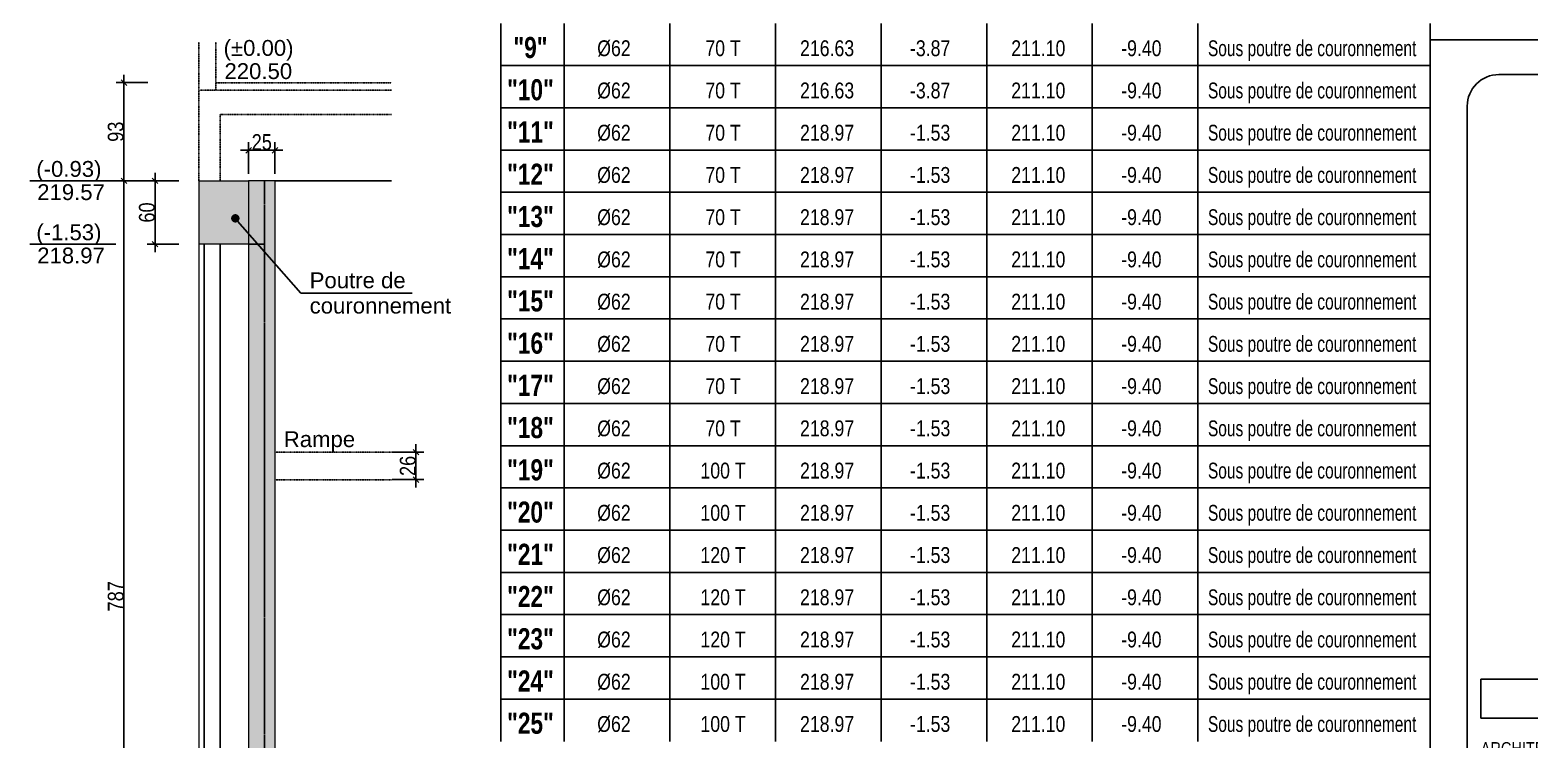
# Model space of a CAD drawing. Header units: millimetres. Extents: x -26249 to 60250, y -21218 to 23336.
# Drawn here: x 181 to 1601, y 19117 to 19789 of the extents above; entities that cross this region are included whole.
import ezdxf
from ezdxf.enums import TextEntityAlignment as Align

# ---------------------------------------------------------------- set-up
doc = ezdxf.new("R2010")
doc.units = ezdxf.units.MM
doc.linetypes.add('CACHEX2', pattern=[19.05, 12.7, -6.35])
doc.linetypes.add('TIRETPTX2', pattern=[50.8, 25.4, -12.7, 0, -12.7])
for name, color, linetype in [('01-cartouche', 9, 'Continuous'), ('01-cartouche-cage A', 7, 'Continuous'), ('01_cote_gen', 4, 'Continuous'), ('01_linteaux', 2, 'Continuous'), ('01_poch_murs', 253, 'Continuous'), ('01_texte', 230, 'Continuous'), ('AA_COTES', 2, 'Continuous')]:
    doc.layers.add(name, color=color, linetype=linetype)
doc.layers.add('01_murs_coup', color=5, linetype='Continuous', lineweight=60)
doc.styles.add('cartouche', font='ARIALN.TTF', dxfattribs={"width": 0.01})
doc.styles.add('impact', font='impact.ttf')
doc.styles.add('MATTE_TXT', font='arial.ttf')
doc.styles.add('STYLE2', font='ARIALN.TTF')
doc.styles.add('stylemattecart', font='ARIALN.TTF')
doc.dimstyles.new('JB50', dxfattribs={"dimscale": 0.1, "dimtxt": 150, "dimasz": 15, "dimexe": 0.1, "dimexo": 0.1, "dimgap": 0.09, "dimtad": 1, "dimdec": 1, "dimdsep": 46, "dimtxsty": 'STYLE2', "dimblk1": 'BOND_G', "dimblk2": 'BOND_D', "dimsah": 1, "dimcen": 1.5, "dimdle": 0.01, "dimse1": 1, "dimse2": 1, "dimclrd": 4, "dimclre": 2, "dimclrt": 6, "dimazin": 2, "dimtfac": 2.333333, "dimtdec": 1, "dimtix": 1, "dimtmove": 2, "dimatfit": 3, "dimldrblk": 'BOND_G', "dimfxl": 1, "dimtolj": 1, "dimtzin": 0, "dimarcsym": 0})

# ---------------------------------------------------------------- blocks, each defined once
blk = doc.blocks.new('BOND_G')
at = {"layer": 'AA_COTES', "color": 0}
for p, q in [((0, -5), (0, 15)), ((5, 0), (-5, 0)), ((1.77, 1.77), (-1.77, -1.77))]:
    blk.add_line(p, q, dxfattribs=at)
blk = doc.blocks.new('BOND_D')
at = {"layer": 'AA_COTES', "color": 0}
for p, q in [((5, 0), (-5, 0)), ((-1.77, -1.77), (1.77, 1.77)), ((0, 5), (0, -15))]:
    blk.add_line(p, q, dxfattribs=at)
blk = doc.blocks.new('*D530')
at = {"layer": '01_cote_gen', "color": 4, "lineweight": -2, "ltscale": 3, "transparency": 16777216}
blk.add_line((269.9, 18860.4), (269.9, 19644.4), dxfattribs=at)
at = {"layer": 'Defpoints', "color": 0, "ltscale": 3, "transparency": 16777216}
for p in [(269.9, 19645.9), (412.9, 19645.9), (412.9, 18858.9)]:
    blk.add_point(p, dxfattribs=at)
at = {"layer": '01_cote_gen', "color": 4, "lineweight": -2, "ltscale": 3, "transparency": 16777216, "xscale": 1.5, "yscale": 1.5, "zscale": 1.5}
for name, p, rotation in [('BOND_D', (269.9, 19645.9), 90), ('BOND_G', (269.9, 18858.9), 270)]:
    blk.add_blockref(name, p, dxfattribs=dict(at, rotation=rotation))
at = {"layer": '01_cote_gen', "color": 6, "ltscale": 3, "transparency": 16777216, "insert": (262.2, 19252.4), "char_height": 15, "attachment_point": 5, "rotation": 90, "style": 'STYLE2'}
blk.add_mtext('\\A1;787', dxfattribs=at)
blk = doc.blocks.new('*D531')
at = {"layer": '01_cote_gen', "color": 4, "lineweight": -2, "ltscale": 3, "transparency": 16777216}
blk.add_line((299.4, 19587.4), (299.4, 19644.4), dxfattribs=at)
at = {"layer": 'Defpoints', "color": 0, "ltscale": 3, "transparency": 16777216}
for p in [(292.4, 19645.9), (299.4, 19645.9), (387.9, 19585.9)]:
    blk.add_point(p, dxfattribs=at)
at = {"layer": '01_cote_gen', "color": 4, "lineweight": -2, "ltscale": 3, "transparency": 16777216, "xscale": 1.5, "yscale": 1.5, "zscale": 1.5}
for name, p, rotation in [('BOND_D', (299.4, 19645.9), 90), ('BOND_G', (299.4, 19585.9), 270)]:
    blk.add_blockref(name, p, dxfattribs=dict(at, rotation=rotation))
at = {"layer": '01_cote_gen', "color": 6, "ltscale": 3, "transparency": 16777216, "insert": (291.7, 19615.9), "char_height": 15, "attachment_point": 5, "rotation": 90, "style": 'STYLE2'}
blk.add_mtext('\\A1;60', dxfattribs=at)
blk = doc.blocks.new('*D534')
at = {"layer": '01_cote_gen', "color": 4, "lineweight": -2, "ltscale": 3, "transparency": 16777216}
blk.add_line((546.4, 19387.4), (546.4, 19364.4), dxfattribs=at)
at = {"layer": 'Defpoints', "color": 0, "ltscale": 3, "transparency": 16777216}
for p in [(523.4, 19388.9), (523.4, 19362.9), (546.4, 19362.9)]:
    blk.add_point(p, dxfattribs=at)
at = {"layer": '01_cote_gen', "color": 4, "lineweight": -2, "ltscale": 3, "transparency": 16777216, "xscale": 1.5, "yscale": 1.5, "zscale": 1.5}
for name, p, rotation in [('BOND_G', (546.4, 19388.9), 90), ('BOND_D', (546.4, 19362.9), 270)]:
    blk.add_blockref(name, p, dxfattribs=dict(at, rotation=rotation))
at = {"layer": '01_cote_gen', "color": 6, "ltscale": 3, "transparency": 16777216, "insert": (538.7, 19375.9), "char_height": 15, "attachment_point": 5, "rotation": 90, "style": 'STYLE2'}
blk.add_mtext('\\A1;26', dxfattribs=at)
blk = doc.blocks.new('*D535')
at = {"layer": '01_cote_gen', "color": 4, "lineweight": -2, "ltscale": 3, "transparency": 16777216}
blk.add_line((389.4, 19674.9), (411.4, 19674.9), dxfattribs=at)
at = {"layer": 'Defpoints', "color": 0, "ltscale": 3, "transparency": 16777216}
for p in [(412.9, 19674.9), (387.9, 19645.9), (412.9, 19645.9)]:
    blk.add_point(p, dxfattribs=at)
at = {"layer": '01_cote_gen', "color": 4, "lineweight": -2, "ltscale": 3, "transparency": 16777216, "xscale": 1.5, "yscale": 1.5, "zscale": 1.5, "rotation": 180}
blk.add_blockref('BOND_G', (387.9, 19674.9), dxfattribs=at)
at = {"layer": '01_cote_gen', "color": 4, "lineweight": -2, "ltscale": 3, "transparency": 16777216, "xscale": 1.5, "yscale": 1.5, "zscale": 1.5}
blk.add_blockref('BOND_D', (412.9, 19674.9), dxfattribs=at)
at = {"layer": '01_cote_gen', "color": 6, "ltscale": 3, "transparency": 16777216, "insert": (400.4, 19682.5), "char_height": 15, "attachment_point": 5, "style": 'STYLE2'}
blk.add_mtext('\\A1;25', dxfattribs=at)
blk = doc.blocks.new('*D391')
at = {"layer": '01_cote_gen', "color": 4, "lineweight": -2, "ltscale": 3, "transparency": 16777216}
blk.add_line((269.9, 19647.4), (269.9, 19737.4), dxfattribs=at)
at = {"layer": 'Defpoints', "color": 0, "ltscale": 3, "transparency": 16777216}
for p in [(269.9, 19738.9), (371.4, 19738.9), (321.9, 19645.9)]:
    blk.add_point(p, dxfattribs=at)
at = {"layer": '01_cote_gen', "color": 4, "lineweight": -2, "ltscale": 3, "transparency": 16777216, "xscale": 1.5, "yscale": 1.5, "zscale": 1.5}
for name, p, rotation in [('BOND_D', (269.9, 19738.9), 90), ('BOND_G', (269.9, 19645.9), 270)]:
    blk.add_blockref(name, p, dxfattribs=dict(at, rotation=rotation))
at = {"layer": '01_cote_gen', "color": 6, "ltscale": 3, "transparency": 16777216, "insert": (262.2, 19692.4), "char_height": 15, "attachment_point": 5, "rotation": 90, "style": 'STYLE2'}
blk.add_mtext('\\A1;93', dxfattribs=at)
blk = doc.blocks.new('cartstruc')
at = {"layer": '01-cartouche-cage A', "linetype": 'Continuous'}
h = blk.add_hatch(color=9, dxfattribs=at)
h.dxf.hatch_style = 2
h.paths.add_polyline_path([(-43.6, 691.3), (-1004.8, 691.3), (-1004.8, 473.8), (-347.3, 473.8), (-347.3, 644.1), (-242.5, 473.8), (-43.6, 473.8)])
h.paths.add_polyline_path([(-951, 670.1), (-407.9, 670.1), (-407.9, 498.5), (-951, 498.5)], flags=24)
h.paths.add_polyline_path([(-223.9, 590.8), (-105, 590.8), (-105, 608.8), (-223.9, 608.8)], flags=24)
h.paths.add_polyline_path([(-224.7, 609.7), (-105.7, 609.7), (-105.7, 627.7), (-224.7, 627.7)], flags=24)
h.paths.add_polyline_path([(-226.3, 624.9), (-64.8, 624.9), (-64.8, 652.4), (-226.3, 652.4)], flags=24)
h.paths.add_polyline_path([(-226.3, 646.9), (-85, 646.9), (-85, 674.3), (-226.3, 674.3)], flags=24)
h = blk.add_hatch(color=1, dxfattribs=at)
h.dxf.hatch_style = 2
h.paths.add_polyline_path([(-338.4, 615.7), (-338.4, 95.5), (-95.1, 215.8)])
h.paths.add_polyline_path([(-318.9, 264.4), (-190.8, 265.4), (-191.1, 303.5), (-319.2, 302.5)], flags=24)
h.paths.add_polyline_path([(-326.5, 202.5), (-70.2, 203.9), (-70.5, 265.1), (-326.9, 263.8)], flags=9)
h = blk.add_hatch(color=8, dxfattribs=at)
h.dxf.hatch_style = 2
h.paths.add_polyline_path([(-45, 258.5), (-110.7, 258.5), (-81.6, 211.1), (-347.1, 79.6), (-347.1, 258.5), (-1003.4, 258.5), (-1003.4, 43.7), (-45, 43.7)])
h.paths.add_polyline_path([(-202.1, 89.1), (-60, 89.1), (-60, 127.9), (-202.1, 127.9)], flags=24)
h.paths.add_polyline_path([(-999.3, 201), (-637.8, 201), (-637.8, 47), (-999.3, 47)], flags=24)
h.paths.add_polyline_path([(-978.3, 193.3), (-435, 193.3), (-435, 254.8), (-978.3, 254.8)], flags=24)
h.paths.add_polyline_path([(-559.9, 135.5), (-504.8, 135.5), (-504.8, 166.4), (-559.9, 166.4)], flags=24)
h.paths.add_polyline_path([(-203.2, 50.3), (-56.6, 50.3), (-56.6, 88.6), (-203.2, 88.6)], flags=24)
h.paths.add_polyline_path([(-457.1, 55), (-402.4, 55), (-402.4, 85.9), (-457.1, 85.9)], flags=24)
h.paths.add_polyline_path([(-458.8, 92.7), (-404.1, 92.7), (-404.1, 123.6), (-458.8, 123.6)], flags=24)
h.paths.add_polyline_path([(-557.8, 55.3), (-498.9, 55.3), (-498.9, 86.2), (-557.8, 86.2)], flags=24)
h.paths.add_polyline_path([(-550.6, 93.7), (-498.3, 93.7), (-498.3, 124.6), (-550.6, 124.6)], flags=24)
h.paths.add_polyline_path([(-459.9, 172.5), (-408.3, 172.5), (-408.3, 203.4), (-459.9, 203.4)], flags=24)
h.paths.add_polyline_path([(-547.6, 175), (-500.7, 175), (-500.7, 205.9), (-547.6, 205.9)], flags=24)
h.paths.add_polyline_path([(-562.3, 213.8), (-499.3, 213.8), (-499.3, 244.7), (-562.3, 244.7)], flags=8)
h.paths.add_polyline_path([(-458.6, 213), (-411.3, 213), (-411.3, 243.9), (-458.6, 243.9)], flags=24)
h.paths.add_polyline_path([(-457.7, 133.4), (-405.4, 133.4), (-405.4, 164.4), (-457.7, 164.4)], flags=24)
for p, q in [((0, 1485), (-1050, 1485)), ((-1050, 1485), (-1050, 0)), ((0, 0), (0, 1485)), ((-1050, 0), (0, 0))]:
    blk.add_line(p, q, dxfattribs=at)
at = {"layer": '01-cartouche-cage A', "color": 7, "linetype": 'Continuous'}
for p, q in [((-985, 1452), (-65, 1452)), ((-1015, 60), (-1015, 1422)), ((-35, 1422), (-35, 292.1)), ((-35, 292.1), (-35, 60)), ((-65, 30), (-985, 30))]:
    blk.add_line(p, q, dxfattribs=at)
at = {"layer": '01-cartouche-cage A', "color": 7}
for p, q in [((-1002.2, 879.3), (-48.1, 879.3)), ((-1002.2, 842.3), (-1002.2, 879.3)), ((-48.1, 879.3), (-48.1, 842.3)), ((-48.1, 842.3), (-1002.2, 842.3))]:
    blk.add_line(p, q, dxfattribs=at)
at = {"layer": '01-cartouche-cage A', "color": 8}
for p, q in [((-914.7, 466.6), (-914.7, 263.2)), ((-809.1, 466.6), (-809.1, 263.2)), ((-1003.6, 442.3), (-351, 442.3)), ((-1003.6, 414.4), (-351, 414.4)), ((-1003.6, 383.3), (-351, 383.3)), ((-1003.6, 352.2), (-351, 352.2)), ((-1003.6, 321.1), (-351, 321.1)), ((-1003.6, 290), (-351, 290))]:
    blk.add_line(p, q, dxfattribs=at)
at = {"layer": '01-cartouche-cage A', "color": 7, "linetype": 'Continuous'}
for centre, start, end in [((-985, 1422), 90, 180), ((-65, 1422), 0, 90), ((-985, 60), 180, 270), ((-65, 60), 270, 0)]:
    blk.add_arc(centre, 30, start, end, dxfattribs=at)
at = {"layer": '01-cartouche-cage A', "color": 7, "style": 'stylemattecart'}
for s, p in [('Les entreprises réalisant les travaux devront tenir compte des derniers plans architecte lors de la réalisation des travaux', (-525.1, 869.8)), ("Les plans du be MATTE ne doivent servir qu'au corps d'état concerné et doivent être des plans d'exécution.", (-525.1, 853.7))]:
    blk.add_text(s, height=12, dxfattribs=at).set_placement(p, align=Align.MIDDLE_CENTER)
at = {"layer": '01-cartouche-cage A', "color": 8, "style": 'cartouche'}
for s, p in [('ARCHITECTE(S):', (-1002.2, 807.7)), ('MO DELEGUE:', (-525.1, 807.7)), ('BET STRUCTURE:', (-1002.2, 780.9)), ('MOE:', (-525.1, 780.9)), ('BET FLUIDES:', (-1002.2, 753.9)), ('CSPS:', (-525.1, 753.9)), ('ECONOMISTE:', (-1002.2, 727.1)), ('OPC:', (-525.1, 727.1)), ('BUREAU DE CONTROLE:', (-1002.2, 700.3)), ('ENTREPRISE(S):', (-525.1, 700.3))]:
    blk.add_text(s, height=12, dxfattribs=at).set_placement(p)
at = {"layer": '01-cartouche-cage A', "color": 7, "style": 'stylemattecart'}
for s, height, p in [('Contrainte de sol:', 12, (-249.5, 493.8)), ('Contrainte sur le sol:', 12, (-246.5, 494.4)), ('Dessiné par :', 15, (-558.6, 137)), ('119 BOULEVARD STALINGRAD 69100 VILLEURBANNE', 12, (-995.8, 103.8)), ('Contrôlé par :', 15, (-558.6, 108.9)), ('Tél. 04 72 44  02 87  Fax 04 72 44 26 59', 12, (-942.6, 78.4)), ('Echelle         :', 15, (-558.6, 80.8)), ('E-mail : bet@matte.fr', 12, (-884.2, 55.6))]:
    blk.add_text(s, height=height, dxfattribs=at).set_placement(p)
for s, height, width, p, p2 in [('MODIFICATIONS', 16, 0.943218, (-674.7, 452.8), (-537.3, 452.8)), ('INDICE', 16, 0.941138, (-988.7, 451.3), (-930.3, 451.3)), ('DATE', 16, 0.922192, (-883.4, 452), (-838.3, 452)), ('Aciers HA (T) FeE500', 16, 0.978863, (-225.4, 442.3), (-49.9, 442.3)), ('Aciers Doux (Ø) FeE 235', 16, 0.76709, (-207, 412.3), (-49.9, 412.3)), ('Aciers TS FeE 500', 16, 0.901377, (-188.6, 382.3), (-49.9, 382.3)), ('Béton fc28 >= 25MPa', 16, 0.678142, (-170.1, 352.3), (-49.9, 352.3)), ('Enrobage = 3 cm', 16, 0.726904, (-151.7, 322.3), (-49.9, 322.3)), ('Affaire N°', 25, 1.15762, (-196.3, 96), (-51.1, 96))]:
    blk.add_text(s, height=height, dxfattribs=dict(at, width=width)).set_placement(p, p2, align=Align.FIT)
at = {"layer": '01-cartouche-cage A', "color": 255, "style": 'stylemattecart'}
for s, height, p in [('PLAN N°', 25, (-321, 317.2)), ('DATE :', 15, (-321, 231.2)), ("BUREAU D'ÉTUDES", 20, (-926.6, 170.9)), ('STRUCTURES ET FLUIDES', 20, (-966.1, 137.2))]:
    blk.add_text(s, height=height, dxfattribs=at).set_placement(p)
at = {"layer": '01-cartouche-cage A', "color": 255, "style": 'stylemattecart', "width": 1.812358}
blk.add_text('MATTÉ', height=41, dxfattribs=at).set_placement((-968, 203.6), (-679.6, 203.6), align=Align.FIT)
at = {"layer": '01-cartouche-cage A', "color": 7, "style": 'stylemattecart'}
for tag, height, p in [('NOMCLIENT', 30, (-525, 1399.6)), ('ADRESSE1CLIENT', 25, (-525, 1326.7)), ('ADRESSE2CLIENT', 25, (-525, 1283.9)), ('NOMAFFAIRE1', 45, (-525.1, 1189.8)), ('NOMAFFAIRE2', 45, (-525.1, 1110.4)), ('NOMAFFAIRE3', 45, (-525.1, 1031.7)), ('ADRESSE1AFFAIRE', 20, (-525.1, 943.3)), ('ADRESSE2AFFAIRE', 20, (-525.1, 909.2)), ('INDICE-A', 15, (-959.1, 428.4)), ('DATE-A', 15, (-861.9, 428.4)), ('INDICE-B', 15, (-959.1, 400.5)), ('DATE-B', 15, (-861.9, 400.5)), ('INDICE-C', 15, (-959.1, 369.4)), ('DATE-C', 15, (-861.9, 369.4)), ('INDICE-D', 15, (-959.1, 338.3)), ('DATE-D', 15, (-861.9, 338.3)), ('INDICE-E', 15, (-959.1, 307.2)), ('DATE-E', 15, (-861.9, 307.2)), ('INDICE-F', 15, (-959.1, 276.1)), ('DATE-F', 15, (-861.9, 276.1))]:
    blk.add_attdef(tag, text='', height=height, dxfattribs=at).set_placement(p, align=Align.MIDDLE_CENTER)
for tag, height, p in [('NOMARCHI', 15, (-831.1, 803.3)), ('MODEL', 15, (-408.9, 803.3)), ('BETSTRUCTURE', 15, (-831.1, 776.5)), ('MOE', 15, (-408.9, 776.5)), ('BETFLUIDES', 15, (-831.1, 749.5)), ('CSPS', 15, (-408.9, 749.5)), ('ECONOMISTE', 15, (-831.1, 722.7)), ('OPC', 15, (-408.9, 722.7)), ('BDC', 15, (-831.1, 695.9)), ('NOMENTREPRISE', 15, (-408.9, 695.9)), ('NUMBAT', 27, (-249.5, 614.7)), ('PHASE', 35, (-249.5, 537.9)), ('CONT-SOL', 12, (-138.6, 490.2)), ('NOMDESS', 15, (-451.8, 132.3)), ('NOMING', 15, (-451.8, 104.3)), ('ECH', 15, (-451.8, 76.3)), ('NUMAFF', 25, (-196.3, 48.9))]:
    blk.add_attdef(tag, text='', height=height, dxfattribs=at).set_placement(p, align=Align.BOTTOM_LEFT)
at = {"layer": '01-cartouche-cage A', "color": 7, "style": 'stylemattecart', "width": 0.8}
for tag, p in [('TITRTEPLAN1', (-677.3, 664.6)), ('TITRTEPLAN2', (-677.3, 610.2)), ('TITRTEPLAN3', (-677.3, 556)), ('TITRTEPLAN4', (-677.3, 501.4))]:
    blk.add_attdef(tag, text='', height=33, dxfattribs=at).set_placement(p, align=Align.MIDDLE_CENTER)
at = {"layer": '01-cartouche-cage A', "color": 7, "style": 'stylemattecart'}
for tag, p in [('MODIF-A', (-802.6, 428.4)), ('MODIF-B', (-802.6, 400.5)), ('MODIF-C', (-802.6, 369.4)), ('MODIF-D', (-802.6, 338.3)), ('MODIF-E', (-802.6, 307.2)), ('MODIF-F', (-802.6, 276.1))]:
    blk.add_attdef(tag, text='', height=15, dxfattribs=at).set_placement(p, align=Align.MIDDLE_LEFT)
at = {"layer": '01-cartouche-cage A', "color": 255, "style": 'stylemattecart'}
for tag, height, p in [('N°P', 35, (-321, 256)), ('IP', 35, (-210.3, 256)), ('DATEPLAN', 15, (-257.7, 226.8))]:
    blk.add_attdef(tag, text='', height=height, dxfattribs=at).set_placement(p, align=Align.BOTTOM_LEFT)

msp = doc.modelspace()

# ---------------------------------------------------------------- hatches: boundary and pattern name
at = {"layer": '01_poch_murs', "ltscale": 3}
h = msp.add_hatch(color=256, dxfattribs=at)
h.dxf.hatch_style = 1
h.paths.add_polyline_path([(412.85, 19645.861), (340.85, 19645.861), (340.85, 19585.861), (387.85, 19585.861), (387.85, 19645.861), (387.85, 18825.861), (412.85, 18825.861)])
h.paths.add_polyline_path([(437.85, 18825.861), (387.85, 18825.861), (387.85, 18795.861), (437.85, 18795.861)])

# ---------------------------------------------------------------- linework, layer by layer
at = {"layer": '01_linteaux', "linetype": 'TIRETPTX2', "ltscale": 0.02}
for p, q in [((340.85, 19645.861), (340.85, 19777.361)), ((356.85, 19777.361), (356.85, 19731.861)), ((340.85, 19731.861), (523.35, 19731.861)), ((356.85, 19738.861), (523.35, 19738.861)), ((360.85, 19708.861), (360.85, 19645.861)), ((360.85, 19708.861), (523.35, 19708.861)), ((412.85, 19388.861), (523.35, 19388.861)), ((412.85, 19362.861), (523.35, 19362.861))]:
    msp.add_line(p, q, dxfattribs=at)
at = {"layer": '01_linteaux', "linetype": 'CACHEX2', "ltscale": 0.05}
msp.add_line((402.85, 19645.861), (402.85, 18790.861), dxfattribs=at)
at = {"layer": '01_linteaux'}
for p, q in [((412.85, 19645.861), (523.35, 19645.861)), ((387.85, 19585.861), (402.85, 19585.861))]:
    msp.add_line(p, q, dxfattribs=at)
at = {"layer": '01_murs_coup', "linetype": 'Continuous', "lineweight": 5}
for p, q in [((340.85, 19645.861), (340.85, 18753.361)), ((340.85, 19645.861), (387.85, 19645.861)), ((387.85, 19645.861), (387.85, 18790.861)), ((412.85, 19645.861), (387.85, 19645.861)), ((412.85, 19645.861), (412.85, 18825.861)), ((387.85, 19585.861), (340.85, 19585.861))]:
    msp.add_line(p, q, dxfattribs=at)
at = {"layer": '01_poch_murs'}
for p, q in [((345.85, 19585.861), (345.85, 18749.533)), ((360.85, 19585.861), (360.85, 18747.286))]:
    msp.add_line(p, q, dxfattribs=at)
at = {"layer": '01_texte'}
for p, q in [((626.825, 19795.034), (626.825, 19755.034)), ((686.825, 19795.034), (686.825, 19755.034)), ((786.825, 19755.034), (786.825, 19795.034)), ((886.825, 19755.034), (886.825, 19795.034)), ((986.825, 19755.034), (986.825, 19795.034)), ((1086.825, 19755.034), (1086.825, 19795.034)), ((1186.825, 19755.034), (1186.825, 19795.034)), ((1286.825, 19755.034), (1286.825, 19795.034)), ((1506.825, 19755.034), (1506.825, 19795.034)), ((626.825, 19755.034), (1506.825, 19755.034)), ((626.825, 19755.034), (626.825, 19715.034)), ((686.825, 19755.034), (686.825, 19715.034)), ((786.825, 19715.034), (786.825, 19755.034)), ((886.825, 19715.034), (886.825, 19755.034)), ((986.825, 19715.034), (986.825, 19755.034)), ((1086.825, 19715.034), (1086.825, 19755.034)), ((1186.825, 19715.034), (1186.825, 19755.034)), ((1286.825, 19715.034), (1286.825, 19755.034)), ((1506.825, 19715.034), (1506.825, 19755.034)), ((626.825, 19715.034), (1506.825, 19715.034)), ((626.825, 19715.034), (626.825, 19675.034)), ((686.825, 19715.034), (686.825, 19675.034)), ((786.825, 19675.034), (786.825, 19715.034)), ((886.825, 19675.034), (886.825, 19715.034)), ((986.825, 19675.034), (986.825, 19715.034)), ((1086.825, 19675.034), (1086.825, 19715.034)), ((1186.825, 19675.034), (1186.825, 19715.034)), ((1286.825, 19675.034), (1286.825, 19715.034)), ((1506.825, 19675.034), (1506.825, 19715.034)), ((626.825, 19675.034), (1506.825, 19675.034)), ((626.825, 19675.034), (626.825, 19635.034)), ((686.825, 19675.034), (686.825, 19635.034)), ((786.825, 19635.034), (786.825, 19675.034)), ((886.825, 19635.034), (886.825, 19675.034)), ((986.825, 19635.034), (986.825, 19675.034)), ((1086.825, 19635.034), (1086.825, 19675.034)), ((1186.825, 19635.034), (1186.825, 19675.034)), ((1286.825, 19635.034), (1286.825, 19675.034)), ((1506.825, 19635.034), (1506.825, 19675.034)), ((262.35, 19645.861), (180.938, 19645.861)), ((626.825, 19635.034), (1506.825, 19635.034)), ((626.825, 19635.034), (626.825, 19595.034)), ((686.825, 19635.034), (686.825, 19595.034)), ((786.825, 19595.034), (786.825, 19635.034)), ((886.825, 19595.034), (886.825, 19635.034)), ((986.825, 19595.034), (986.825, 19635.034)), ((1086.825, 19595.034), (1086.825, 19635.034)), ((1186.825, 19595.034), (1186.825, 19635.034)), ((1286.825, 19595.034), (1286.825, 19635.034)), ((1506.825, 19595.034), (1506.825, 19635.034)), ((375.35, 19610.361), (437.35, 19539.361)), ((626.825, 19595.034), (1506.825, 19595.034)), ((626.825, 19595.034), (626.825, 19555.034)), ((686.825, 19595.034), (686.825, 19555.034)), ((786.825, 19555.034), (786.825, 19595.034)), ((886.825, 19555.034), (886.825, 19595.034)), ((986.825, 19555.034), (986.825, 19595.034)), ((1086.825, 19555.034), (1086.825, 19595.034)), ((1186.825, 19555.034), (1186.825, 19595.034)), ((1286.825, 19555.034), (1286.825, 19595.034)), ((1506.825, 19555.034), (1506.825, 19595.034)), ((262.35, 19585.861), (180.938, 19585.861)), ((626.825, 19555.034), (1506.825, 19555.034)), ((626.825, 19555.034), (626.825, 19515.034)), ((686.825, 19555.034), (686.825, 19515.034)), ((786.825, 19515.034), (786.825, 19555.034)), ((886.825, 19515.034), (886.825, 19555.034)), ((986.825, 19515.034), (986.825, 19555.034)), ((1086.825, 19515.034), (1086.825, 19555.034)), ((1186.825, 19515.034), (1186.825, 19555.034)), ((1286.825, 19515.034), (1286.825, 19555.034)), ((1506.825, 19515.034), (1506.825, 19555.034)), ((437.35, 19539.361), (542.85, 19539.361)), ((626.825, 19515.034), (1506.825, 19515.034)), ((626.825, 19515.034), (626.825, 19475.034)), ((686.825, 19515.034), (686.825, 19475.034)), ((786.825, 19475.034), (786.825, 19515.034)), ((886.825, 19475.034), (886.825, 19515.034)), ((986.825, 19475.034), (986.825, 19515.034)), ((1086.825, 19475.034), (1086.825, 19515.034)), ((1186.825, 19475.034), (1186.825, 19515.034)), ((1286.825, 19475.034), (1286.825, 19515.034)), ((1506.825, 19475.034), (1506.825, 19515.034)), ((626.825, 19475.034), (1506.825, 19475.034)), ((626.825, 19475.034), (626.825, 19435.034)), ((686.825, 19475.034), (686.825, 19435.034)), ((786.825, 19435.034), (786.825, 19475.034)), ((886.825, 19435.034), (886.825, 19475.034)), ((986.825, 19435.034), (986.825, 19475.034)), ((1086.825, 19435.034), (1086.825, 19475.034)), ((1186.825, 19435.034), (1186.825, 19475.034)), ((1286.825, 19435.034), (1286.825, 19475.034)), ((1506.825, 19435.034), (1506.825, 19475.034)), ((626.825, 19435.034), (1506.825, 19435.034)), ((626.825, 19435.034), (626.825, 19395.034)), ((686.825, 19435.034), (686.825, 19395.034)), ((786.825, 19395.034), (786.825, 19435.034)), ((886.825, 19395.034), (886.825, 19435.034)), ((986.825, 19395.034), (986.825, 19435.034)), ((1086.825, 19395.034), (1086.825, 19435.034)), ((1186.825, 19395.034), (1186.825, 19435.034)), ((1286.825, 19395.034), (1286.825, 19435.034)), ((1506.825, 19395.034), (1506.825, 19435.034)), ((626.825, 19395.034), (1506.825, 19395.034)), ((626.825, 19395.034), (626.825, 19355.034)), ((686.825, 19395.034), (686.825, 19355.034)), ((786.825, 19355.034), (786.825, 19395.034)), ((886.825, 19355.034), (886.825, 19395.034)), ((986.825, 19355.034), (986.825, 19395.034)), ((1086.825, 19355.034), (1086.825, 19395.034)), ((1186.825, 19355.034), (1186.825, 19395.034)), ((1286.825, 19355.034), (1286.825, 19395.034)), ((1506.825, 19355.034), (1506.825, 19395.034)), ((626.825, 19355.034), (1506.825, 19355.034)), ((626.825, 19355.034), (626.825, 19315.034)), ((686.825, 19355.034), (686.825, 19315.034)), ((786.825, 19315.034), (786.825, 19355.034)), ((886.825, 19315.034), (886.825, 19355.034)), ((986.825, 19315.034), (986.825, 19355.034)), ((1086.825, 19315.034), (1086.825, 19355.034)), ((1186.825, 19315.034), (1186.825, 19355.034)), ((1286.825, 19315.034), (1286.825, 19355.034)), ((1506.825, 19315.034), (1506.825, 19355.034)), ((626.825, 19315.034), (1506.825, 19315.034)), ((626.825, 19315.034), (626.825, 19275.034)), ((686.825, 19315.034), (686.825, 19275.034)), ((786.825, 19275.034), (786.825, 19315.034)), ((886.825, 19275.034), (886.825, 19315.034)), ((986.825, 19275.034), (986.825, 19315.034)), ((1086.825, 19275.034), (1086.825, 19315.034)), ((1186.825, 19275.034), (1186.825, 19315.034)), ((1286.825, 19275.034), (1286.825, 19315.034)), ((1506.825, 19275.034), (1506.825, 19315.034)), ((626.825, 19275.034), (1506.825, 19275.034)), ((626.825, 19275.034), (626.825, 19235.034)), ((686.825, 19275.034), (686.825, 19235.034)), ((786.825, 19235.034), (786.825, 19275.034)), ((886.825, 19235.034), (886.825, 19275.034)), ((986.825, 19235.034), (986.825, 19275.034)), ((1086.825, 19235.034), (1086.825, 19275.034)), ((1186.825, 19235.034), (1186.825, 19275.034)), ((1286.825, 19235.034), (1286.825, 19275.034)), ((1506.825, 19235.034), (1506.825, 19275.034)), ((626.825, 19235.034), (1506.825, 19235.034)), ((626.825, 19235.034), (626.825, 19195.034)), ((686.825, 19235.034), (686.825, 19195.034)), ((786.825, 19195.034), (786.825, 19235.034)), ((886.825, 19195.034), (886.825, 19235.034)), ((986.825, 19195.034), (986.825, 19235.034)), ((1086.825, 19195.034), (1086.825, 19235.034)), ((1186.825, 19195.034), (1186.825, 19235.034)), ((1286.825, 19195.034), (1286.825, 19235.034)), ((1506.825, 19195.034), (1506.825, 19235.034)), ((626.825, 19195.034), (1506.825, 19195.034)), ((626.825, 19195.034), (626.825, 19155.034)), ((686.825, 19195.034), (686.825, 19155.034)), ((786.825, 19155.034), (786.825, 19195.034)), ((886.825, 19155.034), (886.825, 19195.034)), ((986.825, 19155.034), (986.825, 19195.034)), ((1086.825, 19155.034), (1086.825, 19195.034)), ((1186.825, 19155.034), (1186.825, 19195.034)), ((1286.825, 19155.034), (1286.825, 19195.034)), ((1506.825, 19155.034), (1506.825, 19195.034)), ((626.825, 19155.034), (1506.825, 19155.034)), ((626.825, 19155.034), (626.825, 19115.034)), ((686.825, 19155.034), (686.825, 19115.034)), ((786.825, 19115.034), (786.825, 19155.034)), ((886.825, 19115.034), (886.825, 19155.034)), ((986.825, 19115.034), (986.825, 19155.034)), ((1086.825, 19115.034), (1086.825, 19155.034)), ((1186.825, 19115.034), (1186.825, 19155.034)), ((1286.825, 19115.034), (1286.825, 19155.034)), ((1506.825, 19115.034), (1506.825, 19155.034))]:
    msp.add_line(p, q, dxfattribs=at)
at = {"layer": '01_texte', "const_width": 4}
msp.add_lwpolyline([(373.35, 19610.361, 1), (377.35, 19610.361, 1)], format="xyb", close=True, dxfattribs=at)

# ---------------------------------------------------------------- block references
at = {"layer": '01-cartouche'}
ref = msp.add_blockref('cartstruc', (2556.825, 18294.572), dxfattribs=at)
ref.add_attrib('NOMCLIENT', 'NOAHO', dxfattribs={"color": 7, "height": 30, "style": 'stylemattecart'}).set_placement((2031.814, 19694.188), align=Align.MIDDLE_CENTER)
ref.add_attrib('ADRESSE1CLIENT', 'LE 180°', dxfattribs={"layer": '01-cartouche-cage A', "color": 7, "height": 35, "style": 'stylemattecart'}).set_placement((2031.8, 19621.272), align=Align.MIDDLE_CENTER)
ref.add_attrib('ADRESSE2CLIENT', 'Chemin de Fontanière - 69350 La Mulatière', dxfattribs={"layer": '01-cartouche-cage A', "color": 7, "height": 35, "style": 'stylemattecart'}).set_placement((2031.792, 19578.431), align=Align.MIDDLE_CENTER)
ref.add_attrib('NOMAFFAIRE1', 'Création de logements', dxfattribs={"layer": '01-cartouche-cage A', "color": 7, "height": 35, "style": 'stylemattecart'}).set_placement((2031.773, 19484.414), align=Align.MIDDLE_CENTER)
ref.add_attrib('NOMARCHI', 'ATELIER DE LA PASSERELLE', dxfattribs={"layer": '01-cartouche-cage A', "color": 7, "height": 15, "style": 'stylemattecart'}).set_placement((1725.696, 19097.878), align=Align.BOTTOM_LEFT)
ref.add_attrib('BETSTRUCTURE', 'MATTE SAS', dxfattribs={"layer": '01-cartouche-cage A', "color": 7, "height": 15, "style": 'stylemattecart'}).set_placement((1725.696, 19071.106), align=Align.BOTTOM_LEFT)
ref.add_attrib('BETFLUIDES', 'PRELEM', dxfattribs={"layer": '01-cartouche-cage A', "color": 7, "height": 15, "style": 'stylemattecart'}).set_placement((1725.696, 19044.048), align=Align.BOTTOM_LEFT)
ref.add_attrib('ECONOMISTE', 'EXECO', dxfattribs={"layer": '01-cartouche-cage A', "color": 7, "height": 15, "style": 'stylemattecart'}).set_placement((1725.696, 19017.276), align=Align.BOTTOM_LEFT)
ref.add_attrib('BDC', '          Bureau VERITAS', dxfattribs={"layer": '01-cartouche-cage A', "color": 7, "height": 15, "style": 'stylemattecart'}).set_placement((1725.696, 18990.5), align=Align.BOTTOM_LEFT)
ref.add_attrib('MOE', 'PSO Ingéniérie', dxfattribs={"layer": '01-cartouche-cage A', "color": 7, "height": 15, "style": 'stylemattecart'}).set_placement((2147.889, 19071.106), align=Align.BOTTOM_LEFT)
ref.add_attrib('CSPS', 'SUD EST COORDINATION', dxfattribs={"layer": '01-cartouche-cage A', "color": 7, "height": 15, "style": 'stylemattecart'}).set_placement((2147.889, 19044.048), align=Align.BOTTOM_LEFT)
ref.add_attrib('NOMENTREPRISE', 'Fontanel ', dxfattribs={"layer": '01-cartouche-cage A', "color": 7, "height": 15, "style": 'stylemattecart'}).set_placement((2147.889, 18990.5), align=Align.BOTTOM_LEFT)
ref.add_attrib('TITRTEPLAN1', 'Bât:A', dxfattribs={"layer": '01-cartouche-cage A', "color": 7, "height": 33, "style": 'stylemattecart', "width": 0.8}).set_placement((1879.543, 18959.124), align=Align.MIDDLE_CENTER)
ref.add_attrib('TITRTEPLAN2', "PIEUX RAMPE D'ACCES", dxfattribs={"layer": '01-cartouche-cage A', "color": 7, "height": 33, "style": 'stylemattecart', "width": 0.8}).set_placement((1879.543, 18904.733), align=Align.MIDDLE_CENTER)
ref.add_attrib('TITRTEPLAN3', 'Coffrage', dxfattribs={"layer": '01-cartouche-cage A', "color": 7, "height": 33, "style": 'stylemattecart', "width": 0.8}).set_placement((1879.543, 18850.574), align=Align.MIDDLE_CENTER)
ref.add_attrib('PHASE', 'EXE', dxfattribs={"layer": '01-cartouche-cage A', "color": 7, "height": 35, "style": 'stylemattecart'}).set_placement((2307.29, 18832.508), align=Align.BOTTOM_LEFT)
ref.add_attrib('CONT-SOL', '8 bars ELS', dxfattribs={"layer": '01-cartouche-cage A', "color": 7, "height": 15, "style": 'stylemattecart'}).set_placement((2418.209, 18784.803), align=Align.BOTTOM_LEFT)
ref.add_attrib('N°P', 'A01', dxfattribs={"layer": '01-cartouche-cage A', "color": 255, "height": 35, "style": 'stylemattecart'}).set_placement((2235.864, 18550.527), align=Align.BOTTOM_LEFT)
ref.add_attrib('IP', '0', dxfattribs={"layer": '01-cartouche-cage A', "color": 255, "height": 35, "style": 'stylemattecart'}).set_placement((2346.49, 18550.527), align=Align.BOTTOM_LEFT)
ref.add_attrib('DATEPLAN', '11/05/2015', dxfattribs={"layer": '01-cartouche-cage A', "color": 255, "height": 15, "style": 'stylemattecart'}).set_placement((2299.103, 18521.404), align=Align.BOTTOM_LEFT)
ref.add_attrib('NOMDESS', 'J.BO', dxfattribs={"layer": '01-cartouche-cage A', "color": 7, "height": 15, "style": 'stylemattecart'}).set_placement((2105.03, 18426.872), align=Align.BOTTOM_LEFT)
ref.add_attrib('NOMING', 'P.LIN', dxfattribs={"layer": '01-cartouche-cage A', "color": 7, "height": 15, "style": 'stylemattecart'}).set_placement((2105.03, 18398.832), align=Align.BOTTOM_LEFT)
ref.add_attrib('ECH', '1/50° ', dxfattribs={"layer": '01-cartouche-cage A', "color": 7, "height": 15, "style": 'stylemattecart'}).set_placement((2105.03, 18370.915), align=Align.BOTTOM_LEFT)
ref.add_attrib('NUMAFF', '13.12.118', dxfattribs={"layer": '01-cartouche-cage A', "color": 7, "height": 25, "style": 'stylemattecart'}).set_placement((2360.499, 18343.479), align=Align.BOTTOM_LEFT)

# ---------------------------------------------------------------- texts
at = {"layer": '01_texte', "style": 'MATTE_TXT'}
for s, p in [('(%%P0.00)', (364.235, 19764.271)), ('220.50', (365.079, 19742.28)), ('(-0.93)', (186.92, 19649.686)), ('219.57', (187.764, 19627.695)), ('(-1.53)', (186.92, 19589.686)), ('218.97', (187.764, 19567.695)), ('Poutre de  ', (445.764, 19544.195)), ('couronnement', (445.764, 19520.195)), ('Rampe', (421.264, 19393.695))]:
    msp.add_text(s, height=15, dxfattribs=at).set_placement(p)
at = {"layer": '01_texte', "style": 'impact'}
for s, p in [('"9"', (654.809, 19756.174)), ('"10"', (654.809, 19716.174)), ('"11"', (654.809, 19676.174)), ('"12"', (654.809, 19636.174)), ('"13"', (654.809, 19596.174)), ('"14"', (654.809, 19556.174)), ('"15"', (654.809, 19516.174)), ('"16"', (654.809, 19476.174)), ('"17"', (654.809, 19436.174)), ('"18"', (654.809, 19396.174)), ('"19"', (654.809, 19356.174)), ('"20"', (654.809, 19316.174)), ('"21"', (654.809, 19276.174)), ('"22"', (654.809, 19236.174)), ('"23"', (654.809, 19196.174)), ('"24"', (654.809, 19156.174)), ('"25"', (654.809, 19116.174))]:
    msp.add_text(s, height=20, rotation=0, dxfattribs=at).set_placement(p, align=Align.BOTTOM_CENTER)
at = {"layer": '01_texte', "style": 'MATTE_TXT', "width": 0.8}
for s, p in [('%%C62', (733.87, 19759.467)), ('70 T', (837.189, 19759.467)), ('216.63', (935.685, 19759.467)), ('-3.87', (1033.265, 19759.467)), ('211.10', (1135.685, 19759.467)), ('-9.40', (1233.265, 19759.467)), ('%%C62', (733.87, 19719.467)), ('70 T', (837.189, 19719.467)), ('216.63', (935.685, 19719.467)), ('-3.87', (1033.265, 19719.467)), ('211.10', (1135.685, 19719.467)), ('-9.40', (1233.265, 19719.467)), ('%%C62', (733.87, 19679.467)), ('70 T', (837.189, 19679.467)), ('218.97', (935.685, 19679.467)), ('-1.53', (1033.265, 19679.467)), ('211.10', (1135.685, 19679.467)), ('-9.40', (1233.265, 19679.467)), ('%%C62', (733.87, 19639.467)), ('70 T', (837.189, 19639.467)), ('218.97', (935.685, 19639.467)), ('-1.53', (1033.265, 19639.467)), ('211.10', (1135.685, 19639.467)), ('-9.40', (1233.265, 19639.467)), ('%%C62', (733.87, 19599.467)), ('70 T', (837.189, 19599.467)), ('218.97', (935.685, 19599.467)), ('-1.53', (1033.265, 19599.467)), ('211.10', (1135.685, 19599.467)), ('-9.40', (1233.265, 19599.467)), ('%%C62', (733.87, 19559.467)), ('70 T', (837.189, 19559.467)), ('218.97', (935.685, 19559.467)), ('-1.53', (1033.265, 19559.467)), ('211.10', (1135.685, 19559.467)), ('-9.40', (1233.265, 19559.467)), ('%%C62', (733.87, 19519.467)), ('70 T', (837.189, 19519.467)), ('218.97', (935.685, 19519.467)), ('-1.53', (1033.265, 19519.467)), ('211.10', (1135.685, 19519.467)), ('-9.40', (1233.265, 19519.467)), ('%%C62', (733.87, 19479.467)), ('70 T', (837.189, 19479.467)), ('218.97', (935.685, 19479.467)), ('-1.53', (1033.265, 19479.467)), ('211.10', (1135.685, 19479.467)), ('-9.40', (1233.265, 19479.467)), ('%%C62', (733.87, 19439.467)), ('70 T', (837.189, 19439.467)), ('218.97', (935.685, 19439.467)), ('-1.53', (1033.265, 19439.467)), ('211.10', (1135.685, 19439.467)), ('-9.40', (1233.265, 19439.467)), ('%%C62', (733.87, 19399.467)), ('70 T', (837.189, 19399.467)), ('218.97', (935.685, 19399.467)), ('-1.53', (1033.265, 19399.467)), ('211.10', (1135.685, 19399.467)), ('-9.40', (1233.265, 19399.467)), ('%%C62', (733.87, 19359.467)), ('100 T', (837.189, 19359.467)), ('218.97', (935.685, 19359.467)), ('-1.53', (1033.265, 19359.467)), ('211.10', (1135.685, 19359.467)), ('-9.40', (1233.265, 19359.467)), ('%%C62', (733.87, 19319.467)), ('100 T', (837.189, 19319.467)), ('218.97', (935.685, 19319.467)), ('-1.53', (1033.265, 19319.467)), ('211.10', (1135.685, 19319.467)), ('-9.40', (1233.265, 19319.467)), ('%%C62', (733.87, 19279.467)), ('120 T', (837.189, 19279.467)), ('218.97', (935.685, 19279.467)), ('-1.53', (1033.265, 19279.467)), ('211.10', (1135.685, 19279.467)), ('-9.40', (1233.265, 19279.467)), ('%%C62', (733.87, 19239.467)), ('120 T', (837.189, 19239.467)), ('218.97', (935.685, 19239.467)), ('-1.53', (1033.265, 19239.467)), ('211.10', (1135.685, 19239.467)), ('-9.40', (1233.265, 19239.467)), ('%%C62', (733.87, 19199.467)), ('120 T', (837.189, 19199.467)), ('218.97', (935.685, 19199.467)), ('-1.53', (1033.265, 19199.467)), ('211.10', (1135.685, 19199.467)), ('-9.40', (1233.265, 19199.467)), ('%%C62', (733.87, 19159.467)), ('100 T', (837.189, 19159.467)), ('218.97', (935.685, 19159.467)), ('-1.53', (1033.265, 19159.467)), ('211.10', (1135.685, 19159.467)), ('-9.40', (1233.265, 19159.467)), ('%%C62', (733.87, 19119.467)), ('100 T', (837.189, 19119.467)), ('218.97', (935.685, 19119.467)), ('-1.53', (1033.265, 19119.467)), ('211.10', (1135.685, 19119.467)), ('-9.40', (1233.265, 19119.467))]:
    msp.add_text(s, height=15, dxfattribs=at).set_placement(p, align=Align.BOTTOM_CENTER)
at = {"layer": '01_texte', "style": 'MATTE_TXT', "width": 0.7}
for p in [(1296.312, 19759.467), (1296.312, 19719.467), (1296.312, 19679.467), (1296.312, 19639.467), (1296.312, 19599.467), (1296.312, 19559.467), (1296.312, 19519.467), (1296.312, 19479.467), (1296.312, 19439.467), (1296.312, 19399.467), (1296.312, 19359.467), (1296.312, 19319.467), (1296.312, 19279.467), (1296.312, 19239.467), (1296.312, 19199.467), (1296.312, 19159.467), (1296.312, 19119.467)]:
    msp.add_text('Sous poutre de couronnement', height=15, dxfattribs=at).set_placement(p, align=Align.BOTTOM_LEFT)

# ---------------------------------------------------------------- dimensions: what is measured, and where the dimension line sits
at = {"layer": '01_cote_gen', "ltscale": 3}
for base, p1, p2, picture, middle in [((269.85, 19738.861), (321.85, 19645.861), (371.388, 19738.861), '*D391', (262.183, 19692.361)), ((269.85, 19645.861), (412.85, 18858.861), (412.85, 19645.861), '*D530', (262.183, 19252.361)), ((299.35, 19645.861), (387.85, 19585.861), (292.35, 19645.861), '*D531', (291.683, 19615.861)), ((546.35, 19362.861), (523.35, 19388.861), (523.35, 19362.861), '*D534', (538.683, 19375.861))]:
    dim = msp.add_linear_dim(base=base, p1=p1, p2=p2, angle=90, dimstyle='JB50', dxfattribs=at)
    dim.commit()
    dim.dimension.update_dxf_attribs({"geometry": picture, "text_midpoint": middle})
dim = msp.add_linear_dim(base=(412.85, 19674.861), p1=(387.85, 19645.861), p2=(412.85, 19645.861), dimstyle='JB50', dxfattribs=at)
dim.commit()
dim.dimension.update_dxf_attribs({"geometry": '*D535', "text_midpoint": (400.35, 19682.528)})

doc.saveas('drawing.dxf')
